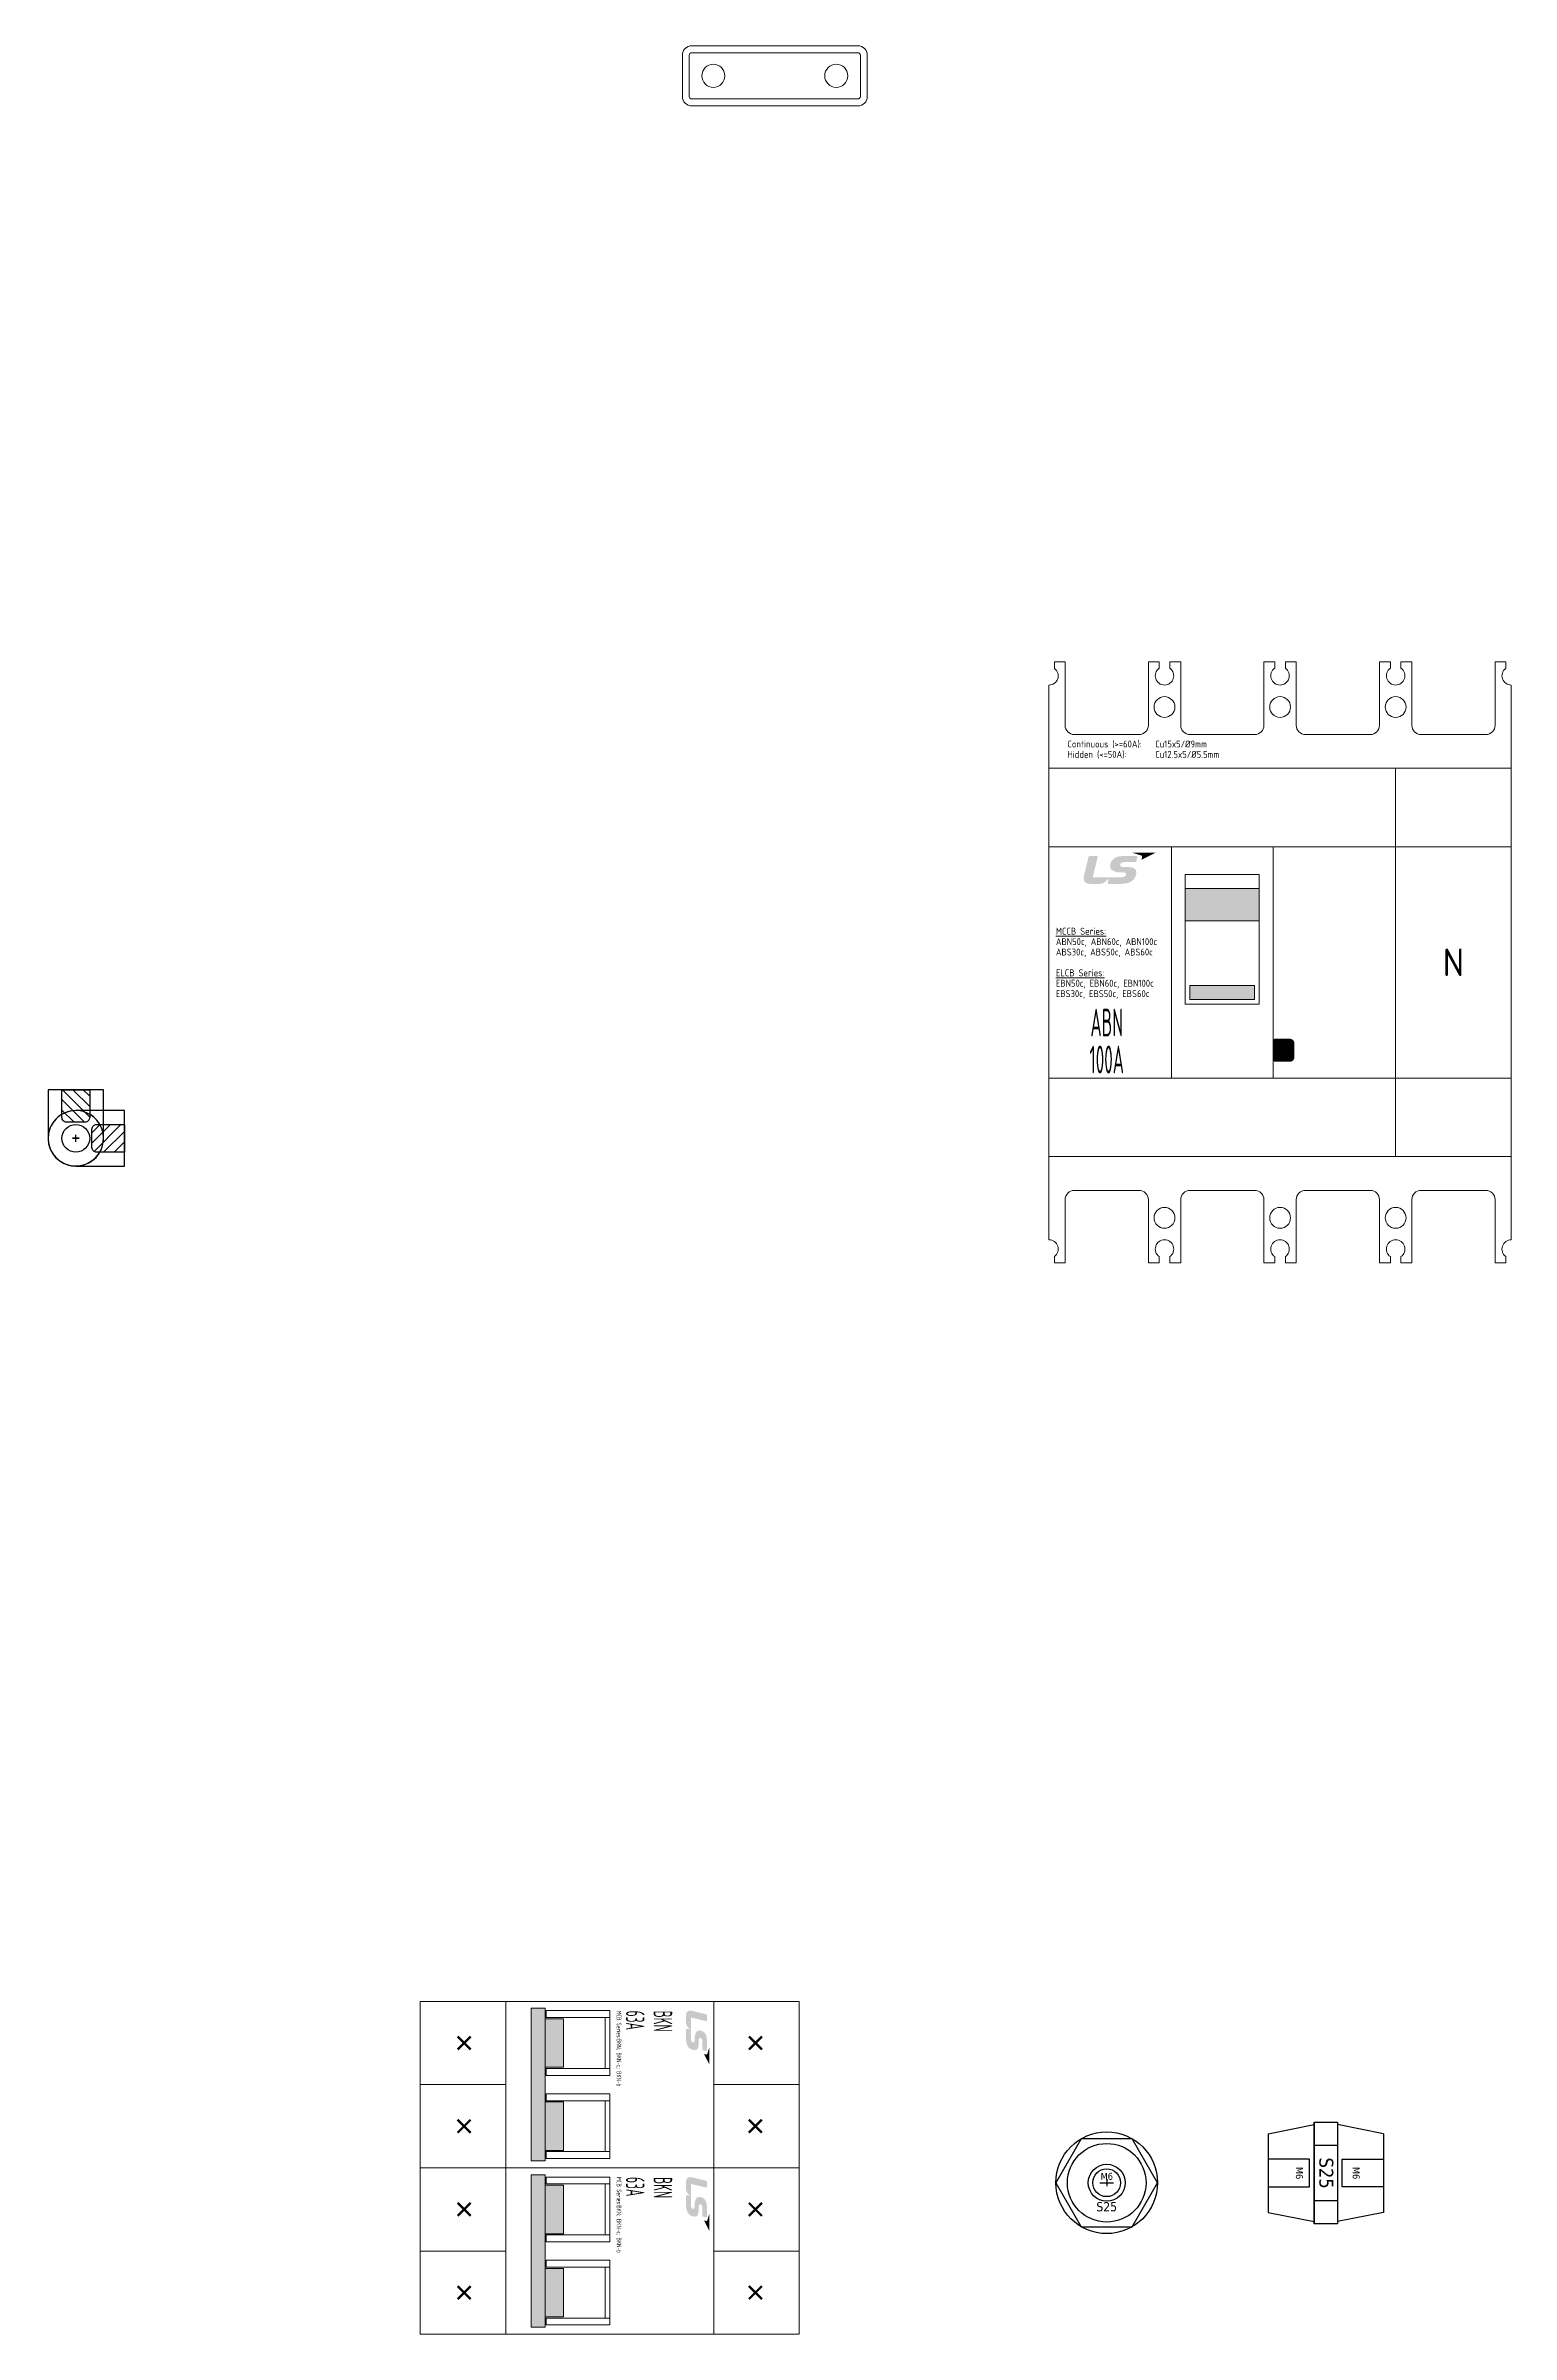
# Model space of a CAD drawing. Header units: inches. Extents: x 21 to 136330, y 8 to 58290.
# Drawn here: x 15104.4 to 15421.4, y 27048.7 to 27543.8 of the extents above; entities that cross this region are included whole.
import ezdxf
from ezdxf.enums import TextEntityAlignment as Align

# ---------------------------------------------------------------- set-up
doc = ezdxf.new("R2010")
doc.units = ezdxf.units.IN
doc.header["$MEASUREMENT"] = 0
doc.layers.add('@.DM. THIẾT BỊ', color=7, linetype='Continuous')
doc.layers.add('hw_Text', color=7, linetype='Continuous', lineweight=13)
doc.styles.get("Standard").update_dxf_attribs({"font": 'arial.ttf'})
doc.styles.add('WD_IEC', font='isocp2.shx')

# ---------------------------------------------------------------- blocks, each defined once
blk = doc.blocks.new('BL012')
at = {"layer": '@.DM. THIẾT BỊ'}
h = blk.add_hatch(dxfattribs=at)
h.set_pattern_fill('ANSI31', color=2, scale=0.5, angle=90, style=0)
h.set_pattern_definition([(135, (23302.7808, 85186.7055), (1.122532015, 1.122532015), [])])
edge = h.paths.add_edge_path()
edge.add_line((-3, 0), (-3, 6))
edge.add_arc((-2, 6), 1, 90, 180, ccw=False)
edge.add_line((-2, 7), (2, 7))
edge.add_arc((2, 6), 1, 0, 90, ccw=False)
edge.add_line((3, 6), (3, 0))
edge.add_line((3, 0), (-3, 0))
at = {"layer": '@.DM. THIẾT BỊ', "color": 8}
for p, q in [((-0.75, 10.5), (0.75, 10.5)), ((0, 11.25), (0, 9.75))]:
    blk.add_line(p, q, dxfattribs=at)
at = {"layer": '@.DM. THIẾT BỊ', "color": 1}
blk.add_lwpolyline([(-6, 10.5), (-6, 0), (6, 0), (6, 10.5)], dxfattribs=at)
at = {"layer": '@.DM. THIẾT BỊ', "color": 2}
blk.add_lwpolyline([(-3, 0), (-3, 6, -0.414214), (-2, 7), (2, 7, -0.414214), (3, 6), (3, 0)], format="xyb", close=True, dxfattribs=at)
at = {"layer": '@.DM. THIẾT BỊ', "color": 1}
blk.add_circle((0, 10.5), 3, dxfattribs=at)
blk.add_circle((0, 10.5), 3, dxfattribs=at)
for start, end in [(0, 180), (300, 240)]:
    blk.add_arc((0, 10.5), 6, start, end, dxfattribs=at)
blk = doc.blocks.new('*U1677')
h = blk.add_hatch(color=152)
edge = h.paths.add_edge_path()
edge.add_spline(control_points=[(8.564, 2.4685), (8.9563, 2.4685), (9.1808, 2.3695), (9.1808, 2.1071), (9.1808, 1.9364), (9.0647, 1.7112), (8.9598, 1.6289), (8.7187, 1.4434), (8.5071, 1.4239), (7.3804, 1.4239), (7.3804, 1.4239), (1.9845, 1.4239), (1.9845, 1.4239), (1.9845, 1.4239), (3.0765, 6), (3.0765, 6), (3.0765, 6), (1.2699, 6), (1.2699, 6), (1.1455, 6), (1.099, 5.9656), (1.0613, 5.8181), (1.0613, 5.8181), (0.0442, 1.6058), (0.0442, 1.6058), (-0.1471, 0.7691), (0.2857, 0), (1.2486, 0), (2.2111, 0), (2.7619, 0), (3.5799, 0), (4.1541, 0), (4.8861, 0.4936), (5.2879, 1.0618), (5.3385, 1.1329), (5.4271, 1.146), (5.3916, 0.9943), (5.3208, 0.6944), (5.236, 0.3324), (5.2144, 0.2429), (5.1738, 0.067), (5.266, 0), (5.3495, 0), (5.3495, 0), (7.4326, 0), (8.0953, 0), (10.4251, 0), (11.3139, 1.1151), (11.4147, 2.4436), (11.4656, 3.1179), (10.9845, 3.6322), (9.6483, 3.6322), (9.6483, 3.6322), (8.9865, 3.6322), (8.6221, 3.6322), (8.2547, 3.6322), (7.8802, 3.7638), (7.8802, 4.0914), (7.8802, 4.4268), (8.308, 4.7296), (8.8585, 4.7296), (8.8585, 4.7296), (11.3596, 4.7296), (11.3596, 4.7296), (11.3596, 4.7296), (11.5587, 5.5206), (11.6019, 5.7037), (11.6558, 5.9342), (11.5877, 6), (11.4182, 6), (11.4182, 6), (8.3288, 6), (8.3288, 6), (6.5328, 6), (5.7269, 4.8013), (5.7269, 3.9445), (5.7269, 3.0871), (6.4178, 2.4697), (8.1984, 2.4697), (8.1984, 2.4697), (8.564, 2.4685), (8.564, 2.4685)], knot_values=[0, 0, 0, 0, 1, 1, 1, 2, 2, 2, 3, 3, 3, 4, 4, 4, 5, 5, 5, 6, 6, 6, 7, 7, 7, 8, 8, 8, 9, 9, 9, 10, 10, 10, 11, 11, 11, 12, 12, 12, 13, 13, 13, 14, 14, 14, 15, 15, 15, 16, 16, 16, 17, 17, 17, 18, 18, 18, 19, 19, 19, 20, 20, 20, 21, 21, 21, 22, 22, 22, 23, 23, 23, 24, 24, 24, 25, 25, 25, 26, 26, 26, 27, 27, 27, 27], degree=3, periodic=0)
h = blk.add_hatch(color=10)
edge = h.paths.add_edge_path()
edge.add_spline(control_points=[(10.5597, 6.7227), (10.5597, 6.7227), (15.5292, 6.7227), (15.5292, 6.7227), (15.5292, 6.7227), (12.5227, 5.194), (12.5227, 5.194), (12.5227, 5.194), (12.6282, 5.6846), (12.6608, 5.831), (12.6957, 5.9856), (12.6412, 6.0887), (12.451, 6.1474), (12.2549, 6.2072), (10.5597, 6.7227), (10.5597, 6.7227)], knot_values=[0, 0, 0, 0, 1, 1, 1, 2, 2, 2, 3, 3, 3, 4, 4, 4, 5, 5, 5, 5], degree=3, periodic=0)
at = {"layer": 'Defpoints', "color": 2, "linetype": 'ByBlock', "lineweight": 9}
blk.add_line((5.7544, 3), (5.7544, 3), dxfattribs=at)
blk = doc.blocks.new('*U36')
at = {"linetype": 'ByBlock', "lineweight": 9}
for color, points in [(254, [(29.5, 16), (29.5, 9), (45.5, 9), (45.5, 16)]), (20, [(30.5, -8), (44.5, -8), (44.5, -5), (30.5, -5)]), (20, [(48.6, -21.2, 0.414214), (48.9, -21.5), (52.1, -21.5, 0.414214), (53.1, -20.5), (53.1, -17.5, 0.414214), (52.1, -16.5), (48.9, -16.5, 0.414214), (48.6, -16.8)])]:
    blk.add_hatch(color=color, dxfattribs=at).paths.add_polyline_path(points)
at = {"color": 0, "linetype": 'ByBlock', "lineweight": 9}
for p, q in [((75, 42), (75, -42)), ((75, 25), (75, -25))]:
    blk.add_line(p, q, dxfattribs=at)
at = {"linetype": 'ByBlock', "lineweight": 18, "ltscale": 10}
blk.add_lwpolyline([(73.85, -63.64), (73.85, -65), (71.5, -65), (71.5, -51.3, 0.414214), (69.5, -49.3), (55.5, -49.3, 0.414214), (53.5, -51.3), (53.5, -65), (51.15, -65), (51.15, -63.64, 3.162006), (48.85, -63.64), (48.85, -65), (46.5, -65), (46.5, -51.3, 0.414214), (44.5, -49.3), (30.5, -49.3, 0.414214), (28.5, -51.3), (28.5, -65), (26.15, -65), (26.15, -63.64, 3.162006), (23.85, -63.64), (23.85, -65), (21.5, -65), (21.5, -51.3, 0.414214), (19.5, -49.3), (5.5, -49.3, 0.414214), (3.5, -51.3), (3.5, -65), (1.2, -65), (1.2, -63.6, 0.720759), (0, -60), (0, 60, 0.720759), (1.2, 63.6), (1.2, 65), (3.5, 65), (3.5, 51.3, 0.414214), (5.5, 49.3), (19.5, 49.3, 0.414214), (21.5, 51.3), (21.5, 65), (23.85, 65), (23.85, 63.64, 3.162006), (26.15, 63.64), (26.15, 65), (28.5, 65), (28.5, 51.3, 0.414214), (30.5, 49.3), (44.5, 49.3, 0.414214), (46.5, 51.3), (46.5, 65), (48.85, 65), (48.85, 63.64, 3.162006), (51.15, 63.64), (51.15, 65), (53.5, 65), (53.5, 51.3, 0.414214), (55.5, 49.3), (69.5, 49.3, 0.414214), (71.5, 51.3), (71.5, 65), (73.85, 65), (73.85, 63.64, 3.162006), (76.15, 63.64), (76.15, 65), (78.5, 65), (78.5, 51.3, 0.414214), (80.5, 49.3), (94.5, 49.3, 0.414214), (96.5, 51.3), (96.5, 65), (98.8, 65), (98.8, 63.6, 0.720759), (100, 60), (100, -60, 0.720759), (98.8, -63.6), (98.8, -65), (96.5, -65), (96.5, -51.3, 0.414214), (94.5, -49.3), (80.5, -49.3, 0.414214), (78.5, -51.3), (78.5, -65), (76.15, -65), (76.15, -63.64, 3.162006)], format="xyb", close=True, dxfattribs=at)
at = {"color": 0, "linetype": 'ByBlock', "lineweight": 9}
for points in [[(0, 42), (100, 42), (100, -42), (0, -42)], [(0, 25), (100, 25), (100, -25), (0, -25)], [(26.5, 25), (48.5, 25), (48.5, -25), (26.5, -25)], [(29.5, -9), (45.5, -9), (45.5, 19), (29.5, 19)], [(29.5, 9), (45.5, 9), (45.5, 16), (29.5, 16)], [(30.5, -5), (44.5, -5), (44.5, -8), (30.5, -8)]]:
    blk.add_lwpolyline(points, close=True, dxfattribs=at)
at = {"color": 112, "linetype": 'ByBlock', "lineweight": 9}
for centre in [(25, 55.25), (50, 55.25), (75, 55.25), (25, -55.25), (50, -55.25), (75, -55.25)]:
    blk.add_circle(centre, 2.25, dxfattribs=at)
at = {"color": 0, "linetype": 'ByBlock', "lineweight": 9}
blk.add_blockref('*U1677', (7.5, 17), dxfattribs=at)
at = {"color": 7, "linetype": 'ByBlock', "lineweight": 9, "style": 'WD_IEC'}
blk.add_text('N', height=6, dxfattribs=at).set_placement((87.5, 0), align=Align.MIDDLE_CENTER)
at = {"layer": 'Defpoints', "color": 8, "linetype": 'ByBlock', "lineweight": 9, "style": 'WD_IEC'}
for s, p in [('Continuous (>=60A):', (4, 47.25)), ('Hidden (<=50A):', (4, 45)), ('Cu15x5/%%C9mm', (23, 47.25)), ('Cu12.5x5/%%C5.5mm', (23, 45)), ('%%UMCCB Series:', (1.5, 6.75)), ('ABN50c, ABN60c, ABN100c', (1.5, 4.5)), ('ABS30c, ABS50c, ABS60c', (1.5, 2.25)), ('%%UELCB Series:', (1.5, -2.25)), ('EBN50c, EBN60c, EBN100c', (1.5, -4.5)), ('EBS30c, EBS50c, EBS60c', (1.5, -6.75))]:
    blk.add_text(s, height=1.5, dxfattribs=at).set_placement(p, align=Align.MIDDLE_LEFT)
at = {"layer": 'hw_Text', "style": 'WD_IEC', "width": 0.5, "flags": 12}
blk.add_attdef('TYPE', text='', height=6, dxfattribs=at).set_placement((12.5, -13), align=Align.MIDDLE_CENTER)
at = {"layer": 'hw_Text', "color": 1, "style": 'WD_IEC', "width": 0.5, "flags": 12}
blk.add_attdef('RATE', text='', height=6, dxfattribs=at).set_placement((12.5, -21), align=Align.MIDDLE_CENTER)
blk = doc.blocks.new('*U1675')
at = {"color": 20, "linetype": 'ByBlock', "lineweight": 9, "const_width": 0.5}
for points in [[(-1.41, 1.41), (1.41, -1.41)], [(-1.41, -1.41), (1.41, 1.41)]]:
    blk.add_lwpolyline(points, dxfattribs=at)
blk = doc.blocks.new('Logo LS')
h = blk.add_hatch(color=10)
edge = h.paths.add_edge_path()
edge.add_spline(control_points=[(10.5597, 6.7227), (10.5597, 6.7227), (15.5292, 6.7227), (15.5292, 6.7227), (15.5292, 6.7227), (12.5227, 5.194), (12.5227, 5.194), (12.5227, 5.194), (12.6282, 5.6846), (12.6608, 5.831), (12.6957, 5.9856), (12.6412, 6.0887), (12.451, 6.1474), (12.2549, 6.2072), (10.5597, 6.7227), (10.5597, 6.7227)], knot_values=[0, 0, 0, 0, 1, 1, 1, 2, 2, 2, 3, 3, 3, 4, 4, 4, 5, 5, 5, 5], degree=3, periodic=0)
h = blk.add_hatch(color=152)
edge = h.paths.add_edge_path()
edge.add_spline(control_points=[(8.564, 2.4685), (8.9563, 2.4685), (9.1808, 2.3695), (9.1808, 2.1071), (9.1808, 1.9364), (9.0647, 1.7112), (8.9598, 1.6289), (8.7187, 1.4434), (8.5071, 1.4239), (7.3804, 1.4239), (7.3804, 1.4239), (1.9845, 1.4239), (1.9845, 1.4239), (1.9845, 1.4239), (3.0765, 6), (3.0765, 6), (3.0765, 6), (1.2699, 6), (1.2699, 6), (1.1455, 6), (1.099, 5.9656), (1.0613, 5.8181), (1.0613, 5.8181), (0.0442, 1.6058), (0.0442, 1.6058), (-0.1471, 0.7691), (0.2857, 0), (1.2486, 0), (2.2111, 0), (2.7619, 0), (3.5799, 0), (4.1541, 0), (4.8861, 0.4936), (5.2879, 1.0618), (5.3385, 1.1329), (5.4271, 1.146), (5.3916, 0.9943), (5.3208, 0.6944), (5.236, 0.3324), (5.2144, 0.2429), (5.1738, 0.067), (5.266, 0), (5.3495, 0), (5.3495, 0), (7.4326, 0), (8.0953, 0), (10.4251, 0), (11.3139, 1.1151), (11.4147, 2.4436), (11.4656, 3.1179), (10.9845, 3.6322), (9.6483, 3.6322), (9.6483, 3.6322), (8.9865, 3.6322), (8.6221, 3.6322), (8.2547, 3.6322), (7.8802, 3.7638), (7.8802, 4.0914), (7.8802, 4.4268), (8.308, 4.7296), (8.8585, 4.7296), (8.8585, 4.7296), (11.3596, 4.7296), (11.3596, 4.7296), (11.3596, 4.7296), (11.5587, 5.5206), (11.6019, 5.7037), (11.6558, 5.9342), (11.5877, 6), (11.4182, 6), (11.4182, 6), (8.3288, 6), (8.3288, 6), (6.5328, 6), (5.7269, 4.8013), (5.7269, 3.9445), (5.7269, 3.0871), (6.4178, 2.4697), (8.1984, 2.4697), (8.1984, 2.4697), (8.564, 2.4685), (8.564, 2.4685)], knot_values=[0, 0, 0, 0, 1, 1, 1, 2, 2, 2, 3, 3, 3, 4, 4, 4, 5, 5, 5, 6, 6, 6, 7, 7, 7, 8, 8, 8, 9, 9, 9, 10, 10, 10, 11, 11, 11, 12, 12, 12, 13, 13, 13, 14, 14, 14, 15, 15, 15, 16, 16, 16, 17, 17, 17, 18, 18, 18, 19, 19, 19, 20, 20, 20, 21, 21, 21, 22, 22, 22, 23, 23, 23, 24, 24, 24, 25, 25, 25, 26, 26, 26, 27, 27, 27, 27], degree=3, periodic=0)
at = {"layer": 'Defpoints', "color": 2, "linetype": 'ByBlock', "lineweight": 9}
blk.add_line((5.7544, 3), (5.7544, 3), dxfattribs=at)
blk = doc.blocks.new('*U28')
at = {"linetype": 'ByBlock', "lineweight": 9}
h = blk.add_hatch(color=253, dxfattribs=at)
h.dxf.hatch_style = 1
h.paths.add_polyline_path([(34.5, -17), (34.5, -14), (1.5, -14), (1.5, -17)])
h = blk.add_hatch(color=254, dxfattribs=at)
h.dxf.hatch_style = 1
h.paths.add_polyline_path([(14.25, -14), (14.25, -10), (3.75, -10), (3.75, -14)])
h = blk.add_hatch(color=254, dxfattribs=at)
h.dxf.hatch_style = 1
h.paths.add_polyline_path([(32.25, -14), (32.25, -10), (21.75, -10), (21.75, -14)])
at = {"color": 0, "linetype": 'ByBlock', "lineweight": 9}
for p, q in [((18, 22.5), (18, 41)), ((18, -22.5), (18, -41))]:
    blk.add_line(p, q, dxfattribs=at)
at = {"color": 0, "linetype": 'ByBlock', "lineweight": 18}
for points in [[(0, -41), (36, -41), (36, 41), (0, 41)], [(0, -22.5), (36, -22.5), (36, 22.5), (0, 22.5)]]:
    blk.add_lwpolyline(points, close=True, dxfattribs=at)
at = {"color": 0, "linetype": 'ByBlock', "lineweight": 9}
for points in [[(14.5, -1), (14.5, 0), (3.5, 0), (3.5, -1), (3.5, 0), (2, 0), (2, -13.75), (3.5, -13.75), (3.5, -1), (14.5, -1), (14.5, -13.75), (16, -13.75), (16, 0), (14.5, 0)], [(32.5, -1), (32.5, 0), (21.5, 0), (21.5, -1), (21.5, 0), (20, 0), (20, -13.75), (21.5, -13.75), (21.5, -1), (32.5, -1), (32.5, -13.75), (34, -13.75), (34, 0), (32.5, 0)], [(1.5, -14), (34.5, -14), (34.5, -17), (1.5, -17)], [(3.75, -10), (14.25, -10), (14.25, -14), (3.75, -14)], [(21.75, -10), (32.25, -10), (32.25, -14), (21.75, -14)]]:
    blk.add_lwpolyline(points, close=True, dxfattribs=at)
for p in [(9, 31.5), (27, 31.5)]:
    blk.add_blockref('*U1675', p, dxfattribs=at)
at = {"color": 0, "linetype": 'ByBlock', "lineweight": -2, "xscale": 0.75, "yscale": 0.75, "zscale": 0.75}
blk.add_blockref('Logo LS', (2, 16.5), dxfattribs=at)
at = {"color": 0, "linetype": 'ByBlock', "lineweight": 9, "xscale": -1, "rotation": 180}
for p in [(9, -31.5), (27, -31.5)]:
    blk.add_blockref('*U1675', p, dxfattribs=at)
at = {"layer": 'Defpoints', "color": 8, "style": 'WD_IEC', "width": 0.75}
blk.add_text('MCB Series:BKN; BKN-c; BKN-b', height=1, dxfattribs=at).set_placement((2, 1.5))
at = {"layer": 'hw_Text', "style": 'WD_IEC', "width": 0.5, "flags": 12}
blk.add_attdef('TYPE', (2, 9.5), '', height=4, dxfattribs=at)
at = {"layer": 'hw_Text', "color": 1, "style": 'WD_IEC', "width": 0.5, "flags": 12}
blk.add_attdef('RATE', (2, 3.5), '', height=4, dxfattribs=at)
blk = doc.blocks.new('*U41')
at = {"layer": '@.DM. THIẾT BỊ', "color": 252}
for p, q in [((0, 10.28), (0, 8.78)), ((-1.5, 9.53), (1.5, 9.53))]:
    blk.add_line(p, q, dxfattribs=at)
at = {"layer": '@.DM. THIẾT BỊ', "color": 1}
blk.add_lwpolyline([(-5.5, 19.05), (-11, 9.53), (-5.5, 0), (5.5, 0), (11, 9.53), (5.5, 19.05)], close=True, dxfattribs=at)
for radius in [11, 8.5, 3]:
    blk.add_circle((0, 9.53), radius, dxfattribs=at)
at = {"layer": '@.DM. THIẾT BỊ'}
blk.add_circle((0, 9.53), 4, dxfattribs=at)
at = {"layer": '@.DM. THIẾT BỊ', "color": 1, "width": 30.0978, "attachment_point": 5}
for s, insert, char_height in [('{\\fTahoma|b0|i0|c0|p34;M6}', (0.02, 10.91), 1.5), ('{\\fTahoma|b0|i0|c0|p34;S25}', (0, 4.33), 2)]:
    blk.add_mtext(s, dxfattribs=dict(at, insert=insert, char_height=char_height))
blk = doc.blocks.new('*U42')
at = {"color": 1}
for p, q in [((-25, 18.03), (-15, 20.03)), ((-15, 20.53), (-15, -1.47)), ((-15, 20.53), (-10, 20.53)), ((-15, -1.47), (-15, 20.53)), ((-15, 20.03), (-15, -0.97)), ((-10, 20.53), (-10, -1.47)), ((0, 18.03), (-10, 20.03)), ((-25, 18.03), (-25, 1.03)), ((-10, 15.53), (-15, 15.53)), ((0, 18.03), (0, 1.03)), ((-25, 1.03), (-15, -0.97)), ((-10, 3.53), (-15, 3.53)), ((0, 1.03), (-10, -0.97)), ((-10, -1.47), (-15, -1.47))]:
    blk.add_line(p, q, dxfattribs=at)
for points in [[(-25, 12.53), (-25, 6.53), (-16, 6.53), (-16, 12.53)], [(0, 12.53), (0, 6.53), (-9, 6.53), (-9, 12.53)]]:
    blk.add_lwpolyline(points, close=True, dxfattribs=at)
at = {"color": 1, "width": 30.0978, "attachment_point": 5, "rotation": 270}
for s, insert, char_height in [('{\\fTahoma|b0|i0|c0|p34;M6}', (-18.24, 9.53), 1.5), ('{\\fTahoma|b0|i0|c0|p34;S25}', (-12.42, 9.53), 3), ('{\\fTahoma|b0|i0|c0|p34;M6}', (-5.95, 9.53), 1.5)]:
    blk.add_mtext(s, dxfattribs=dict(at, insert=insert, char_height=char_height))

msp = doc.modelspace()

# ---------------------------------------------------------------- linework, layer by layer
at = {"color": 7, "lineweight": 9}
for points in [[(15244.1402, 27530.7523), (15280.1402, 27530.7523, 0.41421356), (15282.1402, 27532.7523), (15282.1402, 27541.7523, 0.41421356), (15280.1402, 27543.7523), (15244.1402, 27543.7523, 0.41421356), (15242.1402, 27541.7523), (15242.1402, 27532.7523, 0.41421356)], [(15244.1402, 27532.2523), (15280.1402, 27532.2523, 0.41421356), (15280.6402, 27532.7523), (15280.6402, 27541.7523, 0.41421356), (15280.1402, 27542.2523), (15244.1402, 27542.2523, 0.41421356), (15243.6402, 27541.7523), (15243.6402, 27532.7523, 0.41421356)]]:
    msp.add_lwpolyline(points, format="xyb", close=True, dxfattribs=at)
at = {"color": 2, "lineweight": 9}
for centre in [(15248.8402, 27537.2523), (15275.4402, 27537.2523)]:
    msp.add_circle(centre, 2.5, dxfattribs=at)
msp.add_circle((15333.9378, 27081.4872), 4)

# ---------------------------------------------------------------- block references
msp.add_blockref('*U36', (15321.4378, 27345.4634)).add_auto_attribs({'TYPE': 'ABN', 'RATE': '100A'})
for p, rotation in [((15110.9352, 27317.9175), 180), ((15121.4352, 27307.4175), 90)]:
    msp.add_blockref('BL012', p, dxfattribs=dict(rotation=rotation))
at = {"rotation": 270}
for p in [(15226.4378, 27120.7254), (15226.4378, 27084.7254)]:
    msp.add_blockref('*U28', p, dxfattribs=at).add_auto_attribs({'TYPE': 'BKN', 'RATE': '63A'})
for name, p in [('*U42', (15393.8362, 27074.0477)), ('*U41', (15333.9378, 27071.9609))]:
    msp.add_blockref(name, p)

doc.saveas('drawing.dxf')
